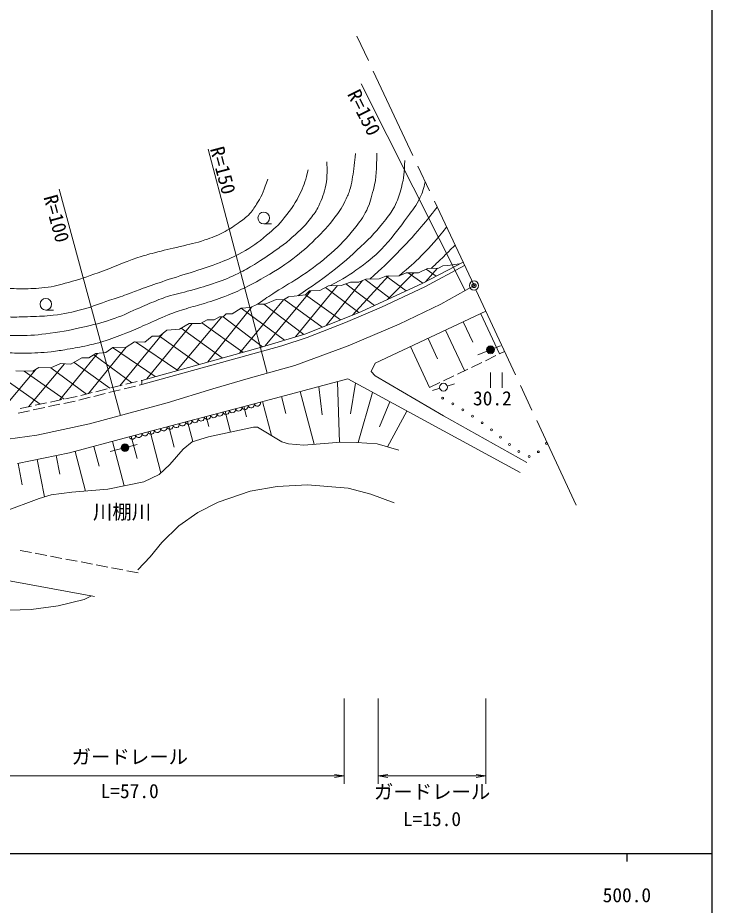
# Model space of a CAD drawing. Units: millimetres at full size, sheet at 1:1000; details may follow other scales. Extents: x 40000 to 680000, y 20000 to 380000.
# Drawn here: x 489530 to 579000, y 198357 to 312632 of the extents above; entities that cross this region are included whole.
import ezdxf
from ezdxf.enums import TextEntityAlignment as Align

# ---------------------------------------------------------------- set-up
doc = ezdxf.new("R2010")
doc.units = ezdxf.units.MM
doc.header["$LTSCALE"] = 1000
doc.header["$PDMODE"] = 32
doc.header["$PDSIZE"] = 500
doc.linetypes.add('CHAIN', pattern=[18.5, 12, -1.5, 3.5, -1.5])
for name, color, linetype, lineweight in [('M-BGD', 7, 'Continuous', 13), ('M-BMK', 2, 'CHAIN', 13), ('M-BMK-SRVR', 3, 'Continuous', 13), ('M-STR-HTXT', 7, 'Continuous', 13), ('M-TTL-BAND', 7, 'Continuous', 25)]:
    doc.layers.add(name, color=color, linetype=linetype, lineweight=lineweight)
doc.layers.add('M-BGD-HTXT', color=7, linetype='Continuous')
doc.layers.add('M-OTRS', color=6, linetype='Continuous')
doc.styles.add('ＭＳ ゴシック', font='')
doc.styles.get('ＭＳ ゴシック').set_extended_font_data('MS Gothic')

# ---------------------------------------------------------------- blocks, each defined once
blk = doc.blocks.new('open_arrow')
at = {"color": 0, "linetype": 'Continuous', "lineweight": -2}
blk.add_lwpolyline([(7.5, 1.25), (0, 0), (7.5, -1.25)], dxfattribs=at)

msp = doc.modelspace()

# ---------------------------------------------------------------- linework, layer by layer
at = {"layer": 'M-BGD'}
for p, q in [((521219, 286099), (522219, 286099)), ((541703, 278472), (546890, 281167)), ((542322, 280350), (541148, 279779)), ((547096, 280728), (541952, 277989)), ((542044, 278649), (543610, 280369)), ((542133, 280258), (543422, 279365)), ((543724, 280371), (542322, 280350)), ((544285, 280693), (543724, 280371)), ((544949, 280745), (544285, 280693)), ((546448, 280937), (544949, 280745)), ((532661, 274352), (537314, 279381)), ((534377, 278969), (533484, 278606)), ((534287, 278932), (537484, 276515)), ((536101, 279011), (534377, 278969)), ((536932, 279374), (536101, 279011)), ((538676, 279405), (536932, 279374)), ((537003, 279375), (539569, 277482)), ((537154, 276362), (540568, 279779)), ((539580, 279790), (538676, 279405)), ((541148, 279779), (539580, 279790)), ((539806, 279788), (541703, 278472)), ((525324, 271548), (530703, 278144)), ((529579, 278107), (528457, 277505)), ((529165, 277885), (533459, 274671)), ((529284, 273003), (533929, 278787)), ((531178, 278159), (529579, 278107)), ((532383, 278585), (531178, 278159)), ((531786, 278374), (535480, 275586)), ((533484, 278606), (532383, 278585)), ((533820, 274816), (541703, 278472)), ((541952, 277989), (536391, 275388)), ((521420, 270371), (527307, 277469)), ((524417, 276695), (523752, 276300)), ((526619, 276975), (524417, 276695)), ((527107, 277463), (526619, 276975)), ((526619, 276975), (531104, 273730)), ((528457, 277505), (527107, 277463)), ((514036, 268310), (519708, 275407)), ((518099, 269438), (523752, 276300)), ((520418, 275770), (519504, 275303)), ((521384, 275760), (520418, 275770)), ((521247, 275761), (526378, 271865)), ((522807, 276373), (521384, 275760)), ((523752, 276300), (522807, 276373)), ((523851, 276359), (528744, 272787)), ((493150, 274993), (494150, 274993)), ((516368, 274493), (515994, 274105)), ((517136, 274524), (516368, 274493)), ((518331, 275230), (517136, 274524)), ((519504, 275303), (518331, 275230)), ((518331, 275230), (523906, 271120)), ((526623, 271939), (533820, 274816)), ((536391, 275388), (531756, 273378)), ((535596, 268176), (549848, 274839)), ((549184, 274529), (551604, 269353)), ((506181, 266128), (512012, 273248)), ((510012, 267192), (515817, 274110)), ((511615, 273246), (510353, 272555)), ((513062, 273252), (511615, 273246)), ((513942, 273748), (513062, 273252)), ((513246, 273356), (518547, 269563)), ((514822, 273748), (513942, 273748)), ((515520, 274120), (514822, 273748)), ((515994, 274105), (515520, 274120)), ((515994, 274105), (521066, 270265)), ((531756, 273378), (526823, 271470)), ((546920, 273470), (548140, 270860)), ((502661, 265238), (508231, 271992)), ((508747, 272410), (507798, 271641)), ((510353, 272555), (508747, 272410)), ((510564, 272671), (515885, 268823)), ((544655, 272411), (547096, 267191)), ((504572, 270901), (503478, 270222)), ((505901, 270880), (504572, 270901)), ((504711, 270898), (510143, 267228)), ((506850, 271621), (505901, 270880)), ((507798, 271641), (506850, 271621)), ((507798, 271641), (512917, 267999)), ((520952, 270231), (526623, 271939)), ((526823, 271470), (523531, 270379)), ((542390, 271353), (543621, 268720)), ((498627, 264243), (503478, 270222)), ((501760, 270174), (500895, 269537)), ((501737, 270193), (507247, 266424)), ((503478, 270222), (501760, 270174)), ((505509, 265941), (520952, 270231)), ((523531, 270379), (505518, 265405)), ((540126, 270294), (542588, 265028)), ((548803, 269235), (551722, 270388)), ((494919, 263398), (499790, 269409)), ((497786, 268830), (496381, 268034)), ((498693, 268858), (497786, 268830)), ((499579, 269384), (498693, 268858)), ((499334, 269238), (504249, 265630)), ((500895, 269537), (499579, 269384)), ((549775, 268476), (551128, 269125)), ((551578, 269341), (552257, 269667)), ((490910, 262548), (495545, 268072)), ((492247, 267591), (491492, 267106)), ((493777, 267549), (492247, 267591)), ((495024, 268096), (493777, 267549)), ((493777, 267549), (498392, 264185)), ((496381, 268034), (495024, 268096)), ((496780, 268260), (501378, 264922)), ((535046, 267096), (535596, 268176)), ((547972, 267611), (549324, 268260)), ((486810, 266819), (492405, 262865)), ((487086, 261738), (491810, 267310)), ((491492, 267106), (489291, 267175)), ((490368, 267142), (495508, 263522)), ((535555, 266525), (535046, 267096)), ((544357, 261360), (535555, 266525)), ((544365, 265881), (545718, 266530)), ((546169, 266746), (547521, 267395)), ((550437, 266968), (550437, 264968)), ((551937, 264968), (551937, 266968)), ((501534, 264960), (502990, 265320)), ((503228, 264840), (504684, 265199)), ((503476, 265439), (504932, 265799)), ((505170, 265319), (505518, 265405)), ((505418, 265919), (505509, 265941)), ((505518, 265405), (505509, 265941)), ((532045, 266119), (520805, 263132)), ((528323, 265130), (528730, 261509)), ((530739, 265772), (530996, 257959)), ((554245, 254077), (532045, 266119)), ((533055, 265571), (532383, 261626)), ((542562, 265016), (543915, 265664)), ((544856, 265208), (545800, 265494)), ((497651, 264002), (499107, 264361)), ((499344, 263881), (500801, 264241)), ((499592, 264481), (501049, 264840)), ((501286, 264361), (502742, 264720)), ((525907, 264487), (527707, 257713)), ((535252, 264379), (533376, 257940)), ((543900, 264917), (542956, 264631)), ((491787, 262734), (493254, 263045)), ((493493, 262557), (494961, 262868)), ((493743, 263148), (495211, 263459)), ((495450, 262972), (496917, 263283)), ((495700, 263563), (496921, 263822)), ((496921, 263822), (497165, 263882)), ((497403, 263402), (498859, 263762)), ((503900, 258651), (520805, 263132)), ((521075, 263203), (522238, 258826)), ((523491, 263845), (524072, 261657)), ((537450, 263187), (536114, 259951)), ((489580, 261728), (491048, 262039)), ((489830, 262319), (491297, 262630)), ((491537, 262143), (493004, 262454)), ((516241, 261922), (516938, 259293)), ((518658, 262562), (519006, 261248)), ((539647, 261995), (537146, 257385)), ((511408, 260641), (512095, 258049)), ((513825, 261282), (514168, 259985)), ((555119, 255370), (544357, 261360)), ((508992, 260001), (509696, 257345)), ((514098, 258682), (519893, 259928)), ((519893, 259928), (520433, 259904)), ((520433, 259904), (523564, 258034)), ((503900, 258651), (496204, 256608)), ((504159, 258720), (504916, 255862)), ((506575, 259360), (507983, 254049)), ((511979, 258012), (514098, 258682)), ((499326, 257437), (500004, 254881)), ((501421, 256771), (504932, 257678)), ((501742, 258078), (503259, 252363)), ((510826, 257077), (511979, 258012)), ((523564, 258034), (524406, 257785)), ((524406, 257785), (526384, 257614)), ((526384, 257614), (531167, 257972)), ((531167, 257972), (533161, 257956)), ((533161, 257956), (535825, 257754)), ((535825, 257754), (538613, 256975)), ((496204, 256608), (489490, 255237)), ((494470, 256254), (494942, 253844)), ((496910, 256796), (498266, 251684)), ((509113, 255114), (510826, 257077)), ((489571, 255254), (490110, 252501)), ((492020, 255754), (492964, 250939)), ((507742, 253821), (509113, 255114)), ((505763, 252871), (507742, 253821)), ((501152, 251936), (505763, 252871)), ((493846, 251204), (496510, 251531)), ((496510, 251531), (501152, 251936)), ((515362, 250272), (519454, 251677)), ((519454, 251677), (522950, 252287)), ((522950, 252287), (526876, 252494)), ((526876, 252494), (532097, 252044)), ((532097, 252044), (535005, 251297)), ((487692, 249023), (492288, 250737)), ((492288, 250737), (493846, 251204)), ((512745, 248908), (515362, 250272)), ((535005, 251297), (538044, 250161)), ((510280, 247232), (512745, 248908)), ((508087, 245072), (510280, 247232)), ((506576, 243218), (508087, 245072)), ((489823, 244053), (491297, 243772)), ((491788, 243678), (493261, 243397)), ((470919, 243328), (499410, 238123)), ((493752, 243304), (495226, 243023)), ((495717, 242929), (497191, 242649)), ((497682, 242555), (499155, 242274)), ((504987, 241551), (506576, 243218)), ((499646, 242180), (501120, 241900)), ((501611, 241806), (503084, 241525)), ((503576, 241432), (505047, 241151)), ((494724, 236904), (498105, 237745)), ((498105, 237745), (499022, 238194)), ((491250, 236452), (494724, 236904)), ((486577, 236312), (491250, 236452))]:
    msp.add_line(p, q, dxfattribs=at)
for centre, radius in [((521219, 286849), 750), ((493150, 275743), 750), ((550432, 269878), 500), ((550432, 269878), 400), ((550432, 269878), 300), ((550432, 269878), 200), ((550432, 269878), 100), ((550432, 269878), 20), ((544378, 265063), 500), ((544272, 263644), 125), ((545578, 262906), 125), ((546876, 262156), 125), ((548125, 261325), 125), ((549372, 260492), 125), ((550547, 259559), 125), ((551721, 258626), 125), ((503347, 257269), 500), ((503347, 257269), 400), ((503347, 257269), 300), ((503347, 257269), 200), ((503347, 257269), 100), ((503347, 257269), 20), ((552896, 257693), 125), ((557637, 257834), 125), ((554094, 256791), 125), ((555412, 256144), 125), ((556592, 256758), 125)]:
    msp.add_circle(centre, radius, dxfattribs=at)
for centre in [(519594, 262828), (520399, 263041), (515568, 261761), (516374, 261974), (517179, 262188), (517984, 262401), (518789, 262614), (510738, 260481), (511543, 260694), (512348, 260908), (513153, 261121), (513958, 261334), (514763, 261548), (506713, 259414), (507518, 259627), (508323, 259841), (509128, 260054), (509933, 260267), (504298, 258774), (505103, 258987), (505908, 259201)]:
    msp.add_arc(centre, 417, 197.14642, 12.54149, dxfattribs=at)
for points, knots in [([(533029, 295154), (532972, 294411), (532947, 294205), (532874, 293600), (532738, 292465), (532643, 291828), (532378, 290716), (532243, 290154), (532105, 289852), (531855, 289331), (531381, 288345), (531056, 287811), (530391, 286942), (529489, 285765), (528933, 285137), (527867, 284107), (526793, 283070), (526174, 282499), (524980, 281604), (523452, 280460), (522534, 279896), (520867, 278966), (519257, 278068), (518328, 277602), (516622, 276907), (515461, 276434), (514785, 276234), (513589, 275858), (512670, 275570), (512138, 275465), (511221, 275173), (510317, 274884), (509809, 274722), (508926, 274373), (507768, 273916), (507150, 273588), (506007, 273096), (505013, 272667), (504460, 272415), (503453, 272016), (502310, 271562), (501665, 271316), (500493, 270946), (499750, 270711), (499320, 270623), (498561, 270447), (497531, 270209), (496944, 270120), (495902, 269938), (495102, 269799), (494653, 269726), (493846, 269637), (492497, 269488), (491734, 269457), (490377, 269430), (489378, 269409), (488818, 269479), (487822, 269554), (486254, 269673), (485374, 269758), (483823, 270021), (482777, 270200), (482196, 270350), (481185, 270676), (480013, 271054), (479392, 271369), (478267, 271870), (476885, 272486), (476118, 272852), (474788, 273573), (473965, 274020), (473562, 274369), (472752, 274840), (471566, 275531), (470904, 275927), (469688, 276565), (469182, 276830), (468911, 277009), (468380, 277219), (467658, 277504), (467238, 277625), (466490, 277832), (465631, 278069), (465125, 278099), (464257, 278299), (463107, 278563), (462453, 278680), (461328, 279036), (460406, 279328), (459884, 279500), (459022, 279940), (458239, 280340), (457849, 280655), (457132, 281165), (456203, 281826), (455691, 282215), (454847, 282983), (454192, 283580), (453845, 283941), (453279, 284624), (452807, 285193), (452481, 285481), (452147, 286140), (451898, 286631), (451811, 286939), (451711, 287480), (451609, 288030), (451619, 288358), (451690, 288913), (451754, 289411), (451815, 289611), (452002, 290159)], [0, 0, 0, 0, 1, 1, 1, 2, 2, 2, 3, 3, 3, 4, 4, 4, 5, 5, 5, 6, 6, 6, 7, 7, 7, 8, 8, 8, 9, 9, 9, 10, 10, 10, 11, 11, 11, 12, 12, 12, 13, 13, 13, 14, 14, 14, 15, 15, 15, 16, 16, 16, 17, 17, 17, 18, 18, 18, 19, 19, 19, 20, 20, 20, 21, 21, 21, 22, 22, 22, 23, 23, 23, 24, 24, 24, 25, 25, 25, 26, 26, 26, 27, 27, 27, 28, 28, 28, 29, 29, 29, 30, 30, 30, 31, 31, 31, 32, 32, 32, 33, 33, 33, 34, 34, 34, 35, 35, 35, 36, 36, 36, 37, 37, 37, 37]), ([(535797, 295198), (535741, 293042), (535797, 292283), (535345, 290493), (535081, 289450), (534955, 288844), (534488, 287876), (533991, 286845), (533570, 286337), (532852, 285445), (531799, 284138), (531160, 283432), (529908, 282314), (528521, 281077), (527655, 280483), (526122, 279432), (524826, 278543), (524028, 278156), (522711, 277298), (521809, 276710), (521519, 276518), (520418, 275770)], [0, 0, 0, 0, 1, 1, 1, 2, 2, 2, 3, 3, 3, 4, 4, 4, 5, 5, 5, 6, 6, 6, 7, 7, 7, 7]), ([(455770, 291702), (455930, 290662), (455979, 290309), (456268, 289459), (456535, 288675), (456737, 288250), (457141, 287527), (457544, 286805), (457786, 286396), (458340, 285782), (458878, 285187), (459240, 284907), (459882, 284427), (460681, 283831), (461163, 283531), (462063, 283103), (463353, 282490), (464151, 282322), (465506, 281872), (466571, 281519), (467214, 281451), (468248, 281015), (469416, 280523), (469998, 280089), (471068, 279411), (472046, 278791), (472546, 278372), (473498, 277713), (474257, 277187), (474659, 276857), (475446, 276373), (476898, 275478), (477731, 275006), (479247, 274223), (480422, 273616), (481051, 273194), (482300, 272759), (483439, 272362), (484115, 272240), (485307, 272058), (486991, 271800), (487950, 271684), (489653, 271699), (491246, 271713), (492141, 271794), (493719, 272011), (495535, 272260), (496546, 272462), (498331, 272883), (499808, 273232), (500634, 273450), (502069, 273943), (503346, 274381), (504005, 274772), (505247, 275298), (506214, 275707), (506747, 275957), (507724, 276342), (508145, 276507), (508384, 276594), (508815, 276731), (509961, 277097), (510633, 277199), (511790, 277526), (513082, 277890), (513814, 278071), (515078, 278523), (516221, 278931), (516855, 279187), (517944, 279722), (518775, 280131), (519230, 280385), (520016, 280875), (521177, 281600), (521819, 282022), (522929, 282822), (523546, 283267), (523927, 283476), (524487, 283991), (525618, 285031), (526315, 285572), (527244, 286795), (527702, 287397), (527998, 287724), (528304, 288415), (528749, 289422), (528996, 290002), (529223, 291079), (529357, 291713), (529366, 292083), (529379, 292730), (529389, 293260), (529380, 293452), (529332, 294086)], [0, 0, 0, 0, 1, 1, 1, 2, 2, 2, 3, 3, 3, 4, 4, 4, 5, 5, 5, 6, 6, 6, 7, 7, 7, 8, 8, 8, 9, 9, 9, 10, 10, 10, 11, 11, 11, 12, 12, 12, 13, 13, 13, 14, 14, 14, 15, 15, 15, 16, 16, 16, 17, 17, 17, 18, 18, 18, 19, 19, 19, 20, 20, 20, 21, 21, 21, 22, 22, 22, 23, 23, 23, 24, 24, 24, 25, 25, 25, 26, 26, 26, 27, 27, 27, 28, 28, 28, 29, 29, 29, 30, 30, 30, 31, 31, 31, 31]), ([(525593, 276844), (527670, 278212), (528274, 278605), (529892, 279868), (531454, 281087), (532301, 281811), (533740, 283171), (535080, 284437), (535802, 285190), (536934, 286645), (537490, 287360), (537804, 287775), (538196, 288592), (538588, 289411), (538724, 289911), (538959, 290789), (539309, 292098), (539300, 292646), (539395, 294232)], [0, 0, 0, 0, 1, 1, 1, 2, 2, 2, 3, 3, 3, 4, 4, 4, 5, 5, 5, 6, 6, 6, 6]), ([(526947, 293039), (526615, 291717), (526469, 291260), (525989, 290188), (525360, 288783), (524811, 288082), (523862, 286869), (523095, 285889), (522544, 285434), (521596, 284626), (520437, 283640), (519709, 283172), (518394, 282406), (517353, 281800), (516708, 281570), (515590, 281121), (514310, 280607), (513558, 280411), (512249, 279976), (510802, 279496), (509979, 279265), (508533, 278784), (507369, 278397), (506718, 278175), (505565, 277756), (504794, 277476), (504375, 277284), (503602, 277008), (502732, 276698), (502235, 276554), (501359, 276260), (500035, 275816), (499320, 275478), (497971, 275115), (496477, 274714), (495625, 274524), (494092, 274321), (492968, 274172), (492327, 274198), (491194, 274157), (490054, 274116), (489413, 274067), (488273, 274111), (486741, 274169), (485876, 274240), (484371, 274531), (483410, 274717), (482904, 274961), (481987, 275302), (480719, 275774), (480019, 276074), (478809, 276681), (477526, 277325), (476816, 277716), (475631, 278527), (474940, 279000), (474626, 279361), (473972, 279882), (473210, 280490), (472821, 280885), (472009, 281425), (471392, 281834), (471038, 282056), (470373, 282383), (469340, 282891), (468745, 283152), (467660, 283538), (466763, 283858), (466219, 283911), (465323, 284234), (464574, 284504), (464159, 284673), (463443, 285023), (462703, 285386), (462278, 285581), (461595, 286041), (460398, 286847), (459766, 287393), (458832, 288492), (458458, 288932), (458348, 289260), (458147, 289801), (457891, 290488), (457836, 290928), (457887, 291660), (457930, 292274), (458009, 292545), (458240, 293197)], [0, 0, 0, 0, 1, 1, 1, 2, 2, 2, 3, 3, 3, 4, 4, 4, 5, 5, 5, 6, 6, 6, 7, 7, 7, 8, 8, 8, 9, 9, 9, 10, 10, 10, 11, 11, 11, 12, 12, 12, 13, 13, 13, 14, 14, 14, 15, 15, 15, 16, 16, 16, 17, 17, 17, 18, 18, 18, 19, 19, 19, 20, 20, 20, 21, 21, 21, 22, 22, 22, 23, 23, 23, 24, 24, 24, 25, 25, 25, 26, 26, 26, 27, 27, 27, 28, 28, 28, 29, 29, 29, 29]), ([(521734, 291856), (521229, 290436), (521107, 289925), (520425, 288834), (520069, 288264), (519878, 287931), (519428, 287432), (518916, 286864), (518541, 286628), (517917, 286185), (517193, 285671), (516780, 285383), (515985, 284986), (515102, 284545), (514585, 284334), (513649, 284020), (512424, 283609), (511707, 283482), (510455, 283163), (509163, 282835), (508423, 282718), (507137, 282369), (506299, 282141), (505824, 282029), (505003, 281746), (502978, 281047), (501894, 280517), (499877, 279798), (498400, 279272), (497576, 278956), (496060, 278552), (494886, 278239), (494228, 278032), (493023, 277882), (491892, 277741), (491249, 277748), (490109, 277742), (489043, 277736), (488443, 277770), (487383, 277882), (485417, 278090), (484298, 278210), (482398, 278754), (481014, 279151), (480250, 279470), (479002, 280188), (478107, 280703), (477666, 281092), (476868, 281746), (475988, 282465), (475580, 282964), (474764, 283755), (474097, 284402), (473802, 284854), (473066, 285422), (472630, 285759), (472347, 285899), (471851, 286139), (471287, 286411), (470946, 286506), (470356, 286715), (469396, 287056), (468824, 287147), (467879, 287525), (467148, 287817), (466706, 287948), (466072, 288413), (465523, 288815), (465253, 289097), (464810, 289613), (464471, 290007), (464309, 290255), (464046, 290703), (463747, 291213), (463598, 291520), (463439, 292090), (463327, 292490), (463295, 292652), (463236, 293134)], [0, 0, 0, 0, 1, 1, 1, 2, 2, 2, 3, 3, 3, 4, 4, 4, 5, 5, 5, 6, 6, 6, 7, 7, 7, 8, 8, 8, 9, 9, 9, 10, 10, 10, 11, 11, 11, 12, 12, 12, 13, 13, 13, 14, 14, 14, 15, 15, 15, 16, 16, 16, 17, 17, 17, 18, 18, 18, 19, 19, 19, 20, 20, 20, 21, 21, 21, 22, 22, 22, 23, 23, 23, 24, 24, 24, 25, 25, 25, 26, 26, 26, 26]), ([(542032, 291506), (541800, 290549), (541693, 290212), (541343, 289434), (540876, 288396), (540407, 287923), (539738, 287003), (538648, 285503), (538051, 284642), (536794, 283280), (535668, 282060), (534932, 281467), (533600, 280476), (532180, 279420), (531581, 279106), (529736, 278112)], [0, 0, 0, 0, 1, 1, 1, 2, 2, 2, 3, 3, 3, 4, 4, 4, 5, 5, 5, 5]), ([(534879, 278981), (536570, 280511), (537042, 280936), (538351, 282267), (539632, 283569), (540337, 284314), (541514, 285710), (542336, 286686), (542608, 287021), (543558, 288258)], [0, 0, 0, 0, 1, 1, 1, 2, 2, 2, 3, 3, 3, 3]), ([(544779, 285660), (543325, 283896), (542909, 283362), (541565, 282027), (540484, 280953), (540080, 280593), (538676, 279405)], [0, 0, 0, 0, 1, 1, 1, 2, 2, 2, 2]), ([(542791, 280357), (543580, 281102), (543784, 281294), (544411, 281905), (544984, 282464), (545165, 282645), (545865, 283349)], [0, 0, 0, 0, 1, 1, 1, 2, 2, 2, 2])]:
    msp.add_open_spline(points, degree=3, knots=knots, dxfattribs=at)
for p in [(550432, 269878), (503347, 257269)]:
    msp.add_point(p, dxfattribs=at)
at = {"layer": 'M-BMK'}
for p, q in [((548308, 278148), (532740, 311284)), ((544014, 275734), (548308, 278148)), ((561468, 249882), (548308, 278148)), ((538686, 273164), (544014, 275734)), ((532096, 270406), (538686, 273164)), ((525226, 267867), (532096, 270406)), ((519524, 266263), (525226, 267867)), ((514680, 264860), (519524, 266263)), ((508775, 263053), (514680, 264860)), ((498758, 260327), (508775, 263053)), ((491981, 258878), (498758, 260327)), ((483709, 257725), (491981, 258878))]:
    msp.add_line(p, q, dxfattribs=at)
at = {"layer": 'M-BMK-SRVR'}
msp.add_circle((548308, 278148), 600, dxfattribs=at)
at = {"layer": 'M-OTRS'}
msp.add_point((548308, 278148), dxfattribs=at)
at = {"layer": 'M-STR-HTXT'}
for p, q in [((533754, 304123), (547183, 277516)), ((514056, 295698), (521676, 266868)), ((494863, 290569), (502760, 261416)), ((531602, 225000), (531602, 214000)), ((535944, 225000), (535944, 214000)), ((549848, 225000), (549848, 214000)), ((476301, 215000), (531602, 215000)), ((535944, 215000), (549848, 215000))]:
    msp.add_line(p, q, dxfattribs=at)
at = {"layer": 'M-TTL-BAND'}
for p, q in [((579000, 20000), (579000, 370000)), ((40000, 205000), (579000, 205000)), ((568000, 205000), (568000, 204000))]:
    msp.add_line(p, q, dxfattribs=at)

# ---------------------------------------------------------------- block references
at = {"layer": 'M-STR-HTXT', "xscale": 167, "yscale": 167, "rotation": 180}
for p in [(531602, 215000), (549848, 215000)]:
    msp.add_blockref('open_arrow', p, dxfattribs=at)
at = {"layer": 'M-STR-HTXT', "xscale": 167, "yscale": 167}
msp.add_blockref('open_arrow', (535944, 215000), dxfattribs=at)

# ---------------------------------------------------------------- texts
at = {"layer": 'M-BGD-HTXT', "style": 'ＭＳ ゴシック'}
for s, p in [('30.2', (550676, 262168)), ('川棚川', (502972, 247534))]:
    msp.add_text(s, height=1833, dxfattribs=at).set_placement(p, align=Align.BOTTOM_CENTER)
at = {"layer": 'M-STR-HTXT', "style": 'ＭＳ ゴシック'}
for s, rotation, p in [('R=150', 296.782, (534150, 300436)), ('R=150', 284.805, (515974, 292982)), ('R=100', 285.184, (494537, 286776))]:
    msp.add_text(s, height=1833, rotation=rotation, dxfattribs=at).set_placement(p, align=Align.MIDDLE_CENTER)
for s, p in [('ガードレール', (503965, 216000)), ('L=57.0', (503951, 211597)), ('ガードレール', (542910, 211501)), ('L=15.0', (542896, 208000))]:
    msp.add_text(s, height=1833, dxfattribs=at).set_placement(p, align=Align.BOTTOM_CENTER)
at = {"layer": 'M-TTL-BAND', "style": 'ＭＳ ゴシック'}
msp.add_text('500.0', height=1833, dxfattribs=at).set_placement((568000, 198195), align=Align.BOTTOM_CENTER)

doc.saveas('drawing.dxf')
